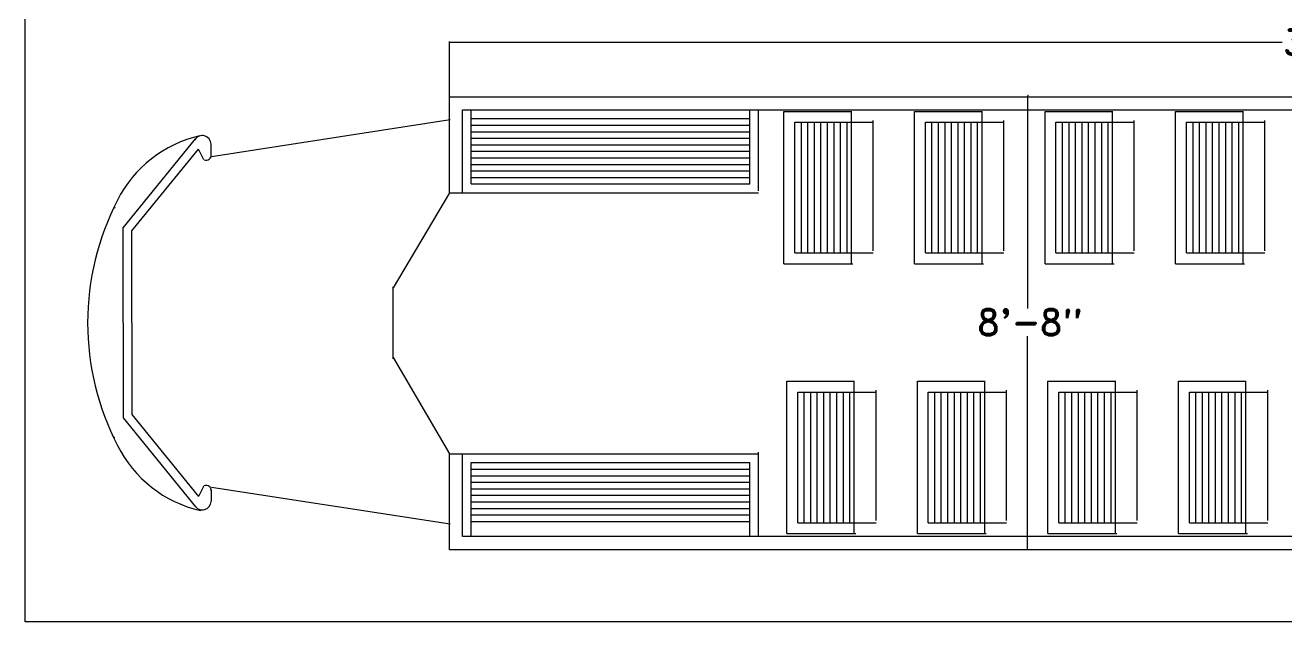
# Model space of a CAD drawing. Extents: x 0 to 750, y -2 to 474.
# Drawn here: x 0 to 289.7, y 0 to 137 of the extents above; entities that cross this region are included whole.
import ezdxf

# ---------------------------------------------------------------- set-up
doc = ezdxf.new("R2010")
doc.units = 0
doc.layers.get('0').update_dxf_attribs({"color": 1, "linetype": 'CONTINUOUS'})
doc.layers.get('DEFPOINTS').update_dxf_attribs({"linetype": 'CONTINUOUS'})
doc.styles.add('DIM', font='romand', dxfattribs={"height": 6})
doc.dimstyles.get("Standard").update_dxf_attribs({"dimtxt": 2.5, "dimasz": 2.5, "dimexe": 1.25, "dimexo": 0.625, "dimtad": 1, "dimcen": 2.5, "dimazin": 3, "dimtfac": 1, "dimtmove": 0, "dimatfit": 3})

# ---------------------------------------------------------------- blocks, each defined once
blk = doc.blocks.new('*D9')
at = {"color": 0, "linetype": 'BYBLOCK'}
for p, q in [((97.487705, 120.613981), (97.487705, 133.287279)), ((509.487705, 120.613981), (509.487705, 133.287279)), ((97.667705, 133.107279), (288.879133, 133.107279)), ((509.307705, 133.107279), (318.096276, 133.107279))]:
    blk.add_line(p, q, dxfattribs=at)
for points in [[(97.667705, 133.077279), (97.667705, 133.137279), (97.487705, 133.107279)], [(509.307705, 133.077279), (509.307705, 133.137279), (509.487705, 133.107279)]]:
    blk.add_solid(points, dxfattribs=at)
at = {"layer": 'DEFPOINTS', "color": 0, "linetype": 'BYBLOCK'}
for p in [(97.487705, 133.107279), (97.487705, 120.551481), (509.487705, 120.551481)]:
    blk.add_point(p, dxfattribs=at)
at = {"color": 0, "linetype": 'BYBLOCK', "style": 'DIM'}
blk.add_text('34\'-4"', height=6, dxfattribs=at).set_placement((289.059133, 130.107279))
blk = doc.blocks.new('*D10')
at = {"color": 0, "linetype": 'BYBLOCK'}
for p, q in [((230.335836, 120.794016), (230.335836, 71.945121)), ((230.398336, 120.974016), (230.515836, 120.974016)), ((230.335836, 16.736226), (230.335836, 65.585121)), ((230.572182, 16.556226), (230.155836, 16.556226))]:
    blk.add_line(p, q, dxfattribs=at)
for points in [[(230.365836, 120.794016), (230.305836, 120.794016), (230.335836, 120.974016)], [(230.365836, 16.736226), (230.305836, 16.736226), (230.335836, 16.556226)]]:
    blk.add_solid(points, dxfattribs=at)
at = {"layer": 'DEFPOINTS', "color": 0, "linetype": 'BYBLOCK'}
for p in [(230.335836, 120.974016), (230.335836, 16.556226), (230.634682, 16.556226)]:
    blk.add_point(p, dxfattribs=at)
at = {"color": 0, "linetype": 'BYBLOCK', "style": 'DIM'}
blk.add_text('8\'-8"', height=6, dxfattribs=at).set_placement((218.764407, 65.765121))

msp = doc.modelspace()

# ---------------------------------------------------------------- linework, layer by layer
for p, q in [((0, 0), (0, 474)), ((97.487705, 98.551481), (97.487705, 120.551481)), ((97.487705, 120.551481), (509.487705, 120.551481)), ((100.487705, 98.551481), (100.487705, 117.551481)), ((100.487705, 117.551481), (536.840977, 117.551481)), ((102.487705, 100.551481), (102.487705, 117.551481)), ((166.487705, 100.551481), (166.487705, 117.589061)), ((168.487705, 98.968971), (168.487705, 117.589061)), ((174.365932, 117.233435), (189.955751, 117.233435)), ((174.365932, 82.233435), (174.365932, 117.233435)), ((189.865932, 82.233435), (189.865932, 117.233435)), ((204.365932, 82.233435), (204.365932, 117.233435)), ((204.365932, 117.233435), (219.955751, 117.233435)), ((219.865932, 82.233435), (219.865932, 117.233435)), ((234.365932, 82.233435), (234.365932, 117.233435)), ((234.365932, 117.233435), (249.955751, 117.233435)), ((249.865932, 82.233435), (249.865932, 117.233435)), ((264.365932, 82.233435), (264.365932, 117.233435)), ((264.365932, 117.233435), (279.955751, 117.233435)), ((279.865932, 82.233435), (279.865932, 117.233435)), ((42.823724, 106.858581), (97.686936, 115.345888)), ((102.487705, 115.551481), (166.487705, 115.551481)), ((102.487705, 114.051481), (166.487705, 114.051481)), ((176.865932, 114.733435), (194.865932, 114.733435)), ((176.865932, 84.733435), (176.865932, 114.733435)), ((178.365932, 84.733435), (178.365932, 114.733435)), ((179.865932, 84.733435), (179.865932, 114.733435)), ((181.365932, 84.733435), (181.365932, 114.733435)), ((182.865932, 84.733435), (182.865932, 114.733435)), ((184.365932, 84.733435), (184.365932, 114.733435)), ((185.865932, 84.733435), (185.865932, 114.733435)), ((187.365932, 84.733435), (187.365932, 114.733435)), ((188.865932, 84.733435), (188.865932, 114.733435)), ((189.865932, 84.733435), (189.865932, 114.733435)), ((194.865932, 85.221924), (194.865932, 115.166579)), ((206.865932, 84.733435), (206.865932, 114.733435)), ((206.865932, 114.733435), (224.865932, 114.733435)), ((208.365932, 84.733435), (208.365932, 114.733435)), ((209.865932, 84.733435), (209.865932, 114.733435)), ((211.365932, 84.733435), (211.365932, 114.733435)), ((212.865932, 84.733435), (212.865932, 114.733435)), ((214.365932, 84.733435), (214.365932, 114.733435)), ((215.865932, 84.733435), (215.865932, 114.733435)), ((217.365932, 84.733435), (217.365932, 114.733435)), ((218.865932, 84.733435), (218.865932, 114.733435)), ((219.865932, 84.733435), (219.865932, 114.733435)), ((224.865932, 85.221924), (224.865932, 115.166579)), ((236.865932, 84.733435), (236.865932, 114.733435)), ((236.865932, 114.733435), (254.865932, 114.733435)), ((238.365932, 84.733435), (238.365932, 114.733435)), ((239.865932, 84.733435), (239.865932, 114.733435)), ((241.365932, 84.733435), (241.365932, 114.733435)), ((242.865932, 84.733435), (242.865932, 114.733435)), ((244.365932, 84.733435), (244.365932, 114.733435)), ((245.865932, 84.733435), (245.865932, 114.733435)), ((247.365932, 84.733435), (247.365932, 114.733435)), ((248.865932, 84.733435), (248.865932, 114.733435)), ((249.865932, 84.733435), (249.865932, 114.733435)), ((254.865932, 85.221924), (254.865932, 115.166579)), ((266.865932, 84.733435), (266.865932, 114.733435)), ((266.865932, 114.733435), (284.865932, 114.733435)), ((268.365932, 84.733435), (268.365932, 114.733435)), ((269.865932, 84.733435), (269.865932, 114.733435)), ((271.365932, 84.733435), (271.365932, 114.733435)), ((272.865932, 84.733435), (272.865932, 114.733435)), ((274.365932, 84.733435), (274.365932, 114.733435)), ((275.865932, 84.733435), (275.865932, 114.733435)), ((277.365932, 84.733435), (277.365932, 114.733435)), ((278.865932, 84.733435), (278.865932, 114.733435)), ((279.865932, 84.733435), (279.865932, 114.733435)), ((284.865932, 85.221924), (284.865932, 115.166579)), ((22.487705, 90.478064), (39.151514, 110.930112)), ((102.487705, 112.551481), (166.487705, 112.551481)), ((102.487705, 111.051481), (166.487705, 111.051481)), ((24.487705, 89.766441), (39.813302, 108.576056)), ((41.075147, 106.133216), (39.813302, 108.576056)), ((42.737705, 107.038577), (42.737705, 109.668799)), ((102.487705, 109.551481), (166.487705, 109.551481)), ((102.487705, 108.051481), (166.487705, 108.051481)), ((102.487705, 106.551481), (166.487705, 106.551481)), ((102.487705, 105.051481), (166.487705, 105.051481)), ((102.487705, 103.551481), (166.487705, 103.551481)), ((102.487705, 102.051481), (166.487705, 102.051481)), ((97.487705, 98.551481), (84.562417, 76.676018)), ((97.487705, 98.551481), (168.487705, 98.551481)), ((102.487705, 100.551481), (166.487705, 100.551481)), ((22.487705, 68.676018), (22.487705, 90.478064)), ((24.487705, 68.676018), (24.487705, 89.766441)), ((176.865932, 84.733435), (194.865932, 84.733435)), ((206.865932, 84.733435), (224.865932, 84.733435)), ((236.865932, 84.733435), (254.865932, 84.733435)), ((266.865932, 84.733435), (284.865932, 84.733435)), ((174.365932, 82.233435), (190.20479, 82.233435)), ((204.365932, 82.233435), (220.20479, 82.233435)), ((234.365932, 82.233435), (250.20479, 82.233435)), ((264.365932, 82.233435), (280.20479, 82.233435)), ((84.562417, 60.357699), (84.562417, 76.913926)), ((22.487705, 68.676018), (22.487705, 46.873973)), ((24.487705, 68.676018), (24.487705, 47.585596)), ((84.562417, 60.676018), (97.487705, 38.551481)), ((175.013433, 20.252183), (175.013433, 55.252183)), ((175.013433, 55.252183), (190.603252, 55.252183)), ((190.513433, 20.252183), (190.513433, 55.252183)), ((205.013433, 55.252183), (220.603252, 55.252183)), ((205.013433, 20.252183), (205.013433, 55.252183)), ((220.513433, 20.252183), (220.513433, 55.252183)), ((235.013433, 55.252183), (250.603252, 55.252183)), ((235.013433, 20.252183), (235.013433, 55.252183)), ((250.513433, 20.252183), (250.513433, 55.252183)), ((265.013433, 55.252183), (280.603252, 55.252183)), ((265.013433, 20.252183), (265.013433, 55.252183)), ((280.513433, 20.252183), (280.513433, 55.252183)), ((177.513433, 22.752183), (177.513433, 52.752183)), ((177.513433, 52.752183), (195.513433, 52.752183)), ((179.013433, 22.752183), (179.013433, 52.752183)), ((180.513433, 22.752183), (180.513433, 52.752183)), ((182.013433, 22.752183), (182.013433, 52.752183)), ((183.513433, 22.752183), (183.513433, 52.752183)), ((185.013433, 22.752183), (185.013433, 52.752183)), ((186.513433, 22.752183), (186.513433, 52.752183)), ((188.013433, 22.752183), (188.013433, 52.752183)), ((189.513433, 22.752183), (189.513433, 52.752183)), ((190.513433, 22.752183), (190.513433, 52.752183)), ((195.513433, 23.240672), (195.513433, 53.185327)), ((207.513433, 52.752183), (225.513433, 52.752183)), ((207.513433, 22.752183), (207.513433, 52.752183)), ((209.013433, 22.752183), (209.013433, 52.752183)), ((210.513433, 22.752183), (210.513433, 52.752183)), ((212.013433, 22.752183), (212.013433, 52.752183)), ((213.513433, 22.752183), (213.513433, 52.752183)), ((215.013433, 22.752183), (215.013433, 52.752183)), ((216.513433, 22.752183), (216.513433, 52.752183)), ((218.013433, 22.752183), (218.013433, 52.752183)), ((219.513433, 22.752183), (219.513433, 52.752183)), ((220.513433, 22.752183), (220.513433, 52.752183)), ((225.513433, 23.240672), (225.513433, 53.185327)), ((237.513433, 52.752183), (255.513433, 52.752183)), ((237.513433, 22.752183), (237.513433, 52.752183)), ((239.013433, 22.752183), (239.013433, 52.752183)), ((240.513433, 22.752183), (240.513433, 52.752183)), ((242.013433, 22.752183), (242.013433, 52.752183)), ((243.513433, 22.752183), (243.513433, 52.752183)), ((245.013433, 22.752183), (245.013433, 52.752183)), ((246.513433, 22.752183), (246.513433, 52.752183)), ((248.013433, 22.752183), (248.013433, 52.752183)), ((249.513433, 22.752183), (249.513433, 52.752183)), ((250.513433, 22.752183), (250.513433, 52.752183)), ((255.513433, 23.240672), (255.513433, 53.185327)), ((267.513433, 52.752183), (285.513433, 52.752183)), ((267.513433, 22.752183), (267.513433, 52.752183)), ((269.013433, 22.752183), (269.013433, 52.752183)), ((270.513433, 22.752183), (270.513433, 52.752183)), ((272.013433, 22.752183), (272.013433, 52.752183)), ((273.513433, 22.752183), (273.513433, 52.752183)), ((275.013433, 22.752183), (275.013433, 52.752183)), ((276.513433, 22.752183), (276.513433, 52.752183)), ((278.013433, 22.752183), (278.013433, 52.752183)), ((279.513433, 22.752183), (279.513433, 52.752183)), ((280.513433, 22.752183), (280.513433, 52.752183)), ((285.513433, 23.240672), (285.513433, 53.185327)), ((22.487705, 46.873973), (39.151514, 26.421925)), ((24.487705, 47.585596), (39.813302, 28.77598)), ((97.487705, 38.551481), (168.487705, 38.551481)), ((97.487705, 16.551481), (97.487705, 38.551481)), ((100.487705, 19.551481), (100.487705, 38.551481)), ((168.487705, 19.566184), (168.487705, 38.960122)), ((102.487705, 36.551481), (166.487705, 36.551481)), ((102.487705, 19.551481), (102.487705, 36.551481)), ((102.487705, 35.051481), (166.487705, 35.051481)), ((166.487705, 19.566184), (166.487705, 36.551481)), ((102.487705, 33.551481), (166.487705, 33.551481)), ((102.487705, 32.051481), (166.487705, 32.051481)), ((41.075147, 31.218821), (39.813302, 28.77598)), ((42.737705, 30.31346), (42.737705, 27.683237)), ((42.823724, 30.950972), (97.686936, 22.463665)), ((102.487705, 30.551481), (166.487705, 30.551481)), ((102.487705, 29.051481), (166.487705, 29.051481)), ((102.487705, 27.551481), (166.487705, 27.551481)), ((102.487705, 26.051481), (166.487705, 26.051481)), ((102.487705, 24.551481), (166.487705, 24.551481)), ((102.487705, 23.051481), (166.487705, 23.051481)), ((177.513433, 22.752183), (195.513433, 22.752183)), ((207.513433, 22.752183), (225.513433, 22.752183)), ((237.513433, 22.752183), (255.513433, 22.752183)), ((267.513433, 22.752183), (285.513433, 22.752183)), ((509.487705, 19.551481), (100.487705, 19.551481)), ((175.013433, 20.252183), (190.85229, 20.252183)), ((205.013433, 20.252183), (220.85229, 20.252183)), ((235.013433, 20.252183), (250.85229, 20.252183)), ((265.013433, 20.252183), (280.85229, 20.252183)), ((509.487705, 16.551481), (97.487705, 16.551481)), ((750, 0), (0, 0))]:
    msp.add_line(p, q)
for centre, radius, start, end in [((46.39963, 84.068534), 28.25, 102.754907, 153.218061), ((40.699565, 109.668799), 1.99684, 0.991717, 149.289105), ((41.605329, 107.182514), 1.151682, 245.657795, 6.098162), ((76.32665, 68.46319), 62, 152.805597, 179.803319), ((46.628207, 84.097431), 28.25, 157.047278, 157.388683), ((76.32665, 68.888847), 62, 180.196681, 207.228104), ((46.628207, 53.254606), 28.25, 202.611317, 202.675526), ((46.487823, 53.10838), 28.25, 206.45822, 257.245093), ((41.605329, 30.169523), 1.151682, 353.901838, 114.342205), ((40.699565, 27.683237), 1.99684, 210.710895, 359.008283)]:
    msp.add_arc(centre, radius, start, end)

# ---------------------------------------------------------------- dimensions: what is measured, and where the dimension line sits
dim = msp.add_linear_dim(base=(97.487705, 133.107279), p1=(509.487705, 120.551481), p2=(97.487705, 120.551481), dimstyle='Standard')
dim.commit()
dim.dimension.update_dxf_attribs({"geometry": '*D9', "text_midpoint": (303.487705, 133.107279)})
dim = msp.add_linear_dim(base=(230.335836, 16.556226), p1=(230.335836, 120.974016), p2=(230.634682, 16.556226), angle=90, text='8\'-8"', dimstyle='Standard')
dim.commit()
dim.dimension.update_dxf_attribs({"geometry": '*D10', "text_midpoint": (230.335836, 68.765121)})

doc.saveas('drawing.dxf')
